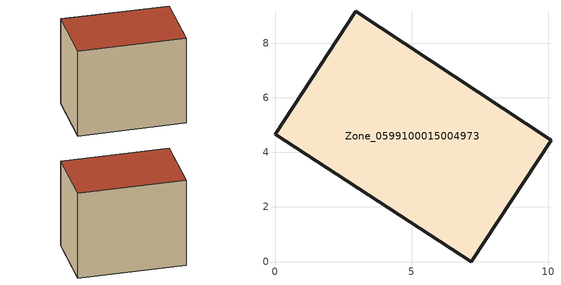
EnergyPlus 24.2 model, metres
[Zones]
Zone_0599100015004973
 floor ground (C_G): 10.11,4.45 7.18,0 0,4.67 2.95,9.16 z0.9
 wall outside (C_F): 7.18,0 10.11,4.45 2.95,9.16 0,4.67 7.18,0 z0.9:8.31
 roof outside (C_R): 2.95,9.16 0,4.67 7.18,0 10.11,4.45 z8.31
[BUILDING]
Pand.0599100015004973: North Axis=0; Terrain=City; Loads Convergence Tolerance Value=0.04; Temperature Convergence Tolerance Value=0.4; Solar Distribution=FullExterior; Maximum Number of Warmup Days=25; Minimum Number of Warmup Days=1
[Site:Location]
Rotterdam.The.Hague.AP_ZH_NLD Design_Conditions: Latitude=51.96; Longitude=4.45; Time Zone=1; Elevation=-4.5
[SITE:GROUNDTEMPERATURE:BUILDINGSURFACE]
18, 18, 18, 18, 18, 18, 18, 18, 18, 18, 18, 18
[MATERIAL] Thermal Absorptance=0.9; Solar Absorptance=0.7; Visible Absorptance=0.7
Name | Roughness | Thickness | Conductivity | Density | Specific Heat
G.TI.1975-1991 | MediumSmooth | 0.15 | 0.288461 | 540 | 1210
F.TI.1975-1991 | Rough | 0.3 | 0.230769 | 1920 | 840
R.TI.1975-1991 | MediumRough | 0.2 | 0.153846 | 1500 | 1000
[CONSTRUCTION]
C_G: G.TI.1975-1991
C_F: F.TI.1975-1991
C_R: R.TI.1975-1991
[ZONE]
Zone_0599100015004973: Type=1; Multiplier=1; Ceiling Height=Autocalculate; Volume=Autocalculate; Floor Area=autocalculate; Part of Total Floor Area=Yes
[ZONEINFILTRATION:DESIGNFLOWRATE]
Infil_Zone_0599100015004973: Zone or ZoneList or Space or SpaceList=Zone_0599100015004973; Schedule=AlwaysOn; Design Flow Rate Calculation Method=Flow/Area; Flow Rate per Floor Area=0.003; Constant Term Coefficient=1; Temperature Term Coefficient=0; Velocity Term Coefficient=0; Velocity Squared Term Coefficient=0
[HVACTEMPLATE:ZONE:IDEALLOADSAIRSYSTEM]
Zone_0599100015004973: Maximum Heating Supply Air Temperature=50; Minimum Cooling Supply Air Temperature=13; Maximum Heating Supply Air Humidity Ratio=0.0156; Minimum Cooling Supply Air Humidity Ratio=0.0077; Heating Limit=NoLimit; Cooling Limit=NoLimit; Dehumidification Control Type=ConstantSensibleHeatRatio; Cooling Sensible Heat Ratio=0.7; Dehumidification Setpoint=60; Humidification Control Type=None; Humidification Setpoint=30; Outdoor Air Method=None; Outdoor Air Flow Rate per Person=0.00944; Outdoor Air Flow Rate per Zone Floor Area=0; Outdoor Air Flow Rate per Zone=0; Demand Controlled Ventilation Type=None; Outdoor Air Economizer Type=NoEconomizer; Heat Recovery Type=None; Sensible Heat Recovery Effectiveness=0.7; Latent Heat Recovery Effectiveness=0.65
[ZONECONTROL:THERMOSTAT]
ThermostatControl_Zone_0599100015004973: Zone or ZoneList=Zone_0599100015004973; Control Type Schedule=DualSetpointControlType; Control 1=Thermostat_Zone_0599100015004973; Temperature Difference Between Cutout And Setpoint=0
[THERMOSTATSETPOINT:DUALSETPOINT]
Thermostat_Zone_0599100015004973: Heating Setpoint Temperature Schedule=HeatingSetpoint_Zone_0599100015004973; Cooling Setpoint Temperature Schedule=CoolingSetpoint_Zone_0599100015004973
[SCHEDULE:COMPACT]
HeatingSetpoint_Zone_0599100015004973: Through: 12/31, For: AllDays, Until: 24:00, 21
CoolingSetpoint_Zone_0599100015004973: Through: 12/31, For: AllDays, Until: 24:00, 24
DualSetpointControlType: Through: 12/31, For: AllDays, Until: 24:00, 4
AlwaysOn: Through: 12/31, For: AllDays, Until: 24:00, 1
